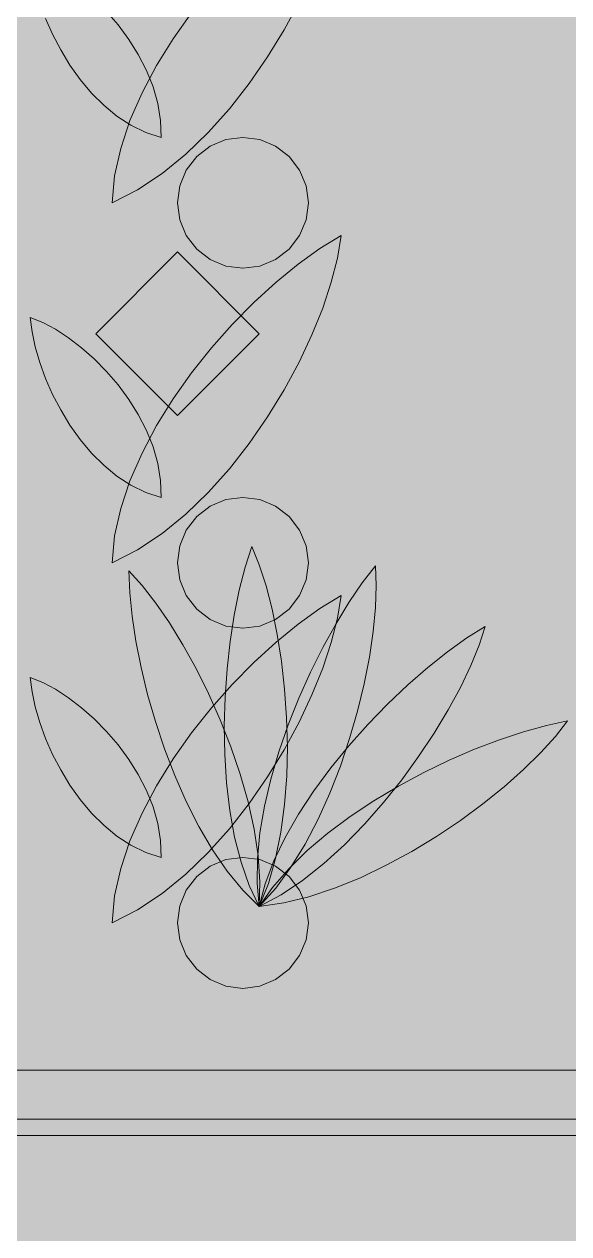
# Model space of a CAD drawing. Extents: x -18 to 1006, y -14 to 799.
# Drawn here: x 120.6 to 153.9, y 236 to 309.9 of the extents above; entities that cross this region are included whole.
import ezdxf

# ---------------------------------------------------------------- set-up
doc = ezdxf.new("R2010")
doc.units = 0
for name, color, linetype, lineweight, true_color in [('00_WHITE_BACKGROUND', 7, 'Continuous', 18, 0xffffff), ('02_CORNICES', 7, 'Continuous', 18, 0x000000), ('06_ORNAMENT', 7, 'Continuous', 18, 0x000000)]:
    doc.layers.add(name, color=color, linetype=linetype, lineweight=lineweight, true_color=true_color)

msp = doc.modelspace()

# ---------------------------------------------------------------- linework, layer by layer
at = {"layer": '00_WHITE_BACKGROUND', "color": 7, "lineweight": 18, "true_color": 0xffffff}
msp.add_solid([(-18, -14), (1006, -14), (-18, 799), (1006, 799)], dxfattribs=at)
at = {"layer": '02_CORNICES', "color": 7, "lineweight": 18, "true_color": 0x000000}
for points in [[(360, 246), (360, 242), (81, 242), (81, 246)], [(77, 243), (364, 243), (363, 229), (357, 221), (83, 221), (77, 229)]]:
    msp.add_lwpolyline(points, close=True, dxfattribs=at)
at = {"layer": '06_ORNAMENT', "color": 7, "lineweight": 18, "true_color": 0x000000}
for points in [[(326, 399), (310, 399), (310, 414), (130, 414), (130, 399), (114, 399), (114, 243), (326, 243)], [(137.8637, 300.03528), (137.4641, 301), (136.82843, 301.82843), (136, 302.4641), (135.03528, 302.8637), (134, 303), (132.96472, 302.8637), (132, 302.4641), (131.17157, 301.82843), (130.5359, 301), (130.1363, 300.03528), (130, 299), (130.1363, 297.96472), (130.5359, 297), (131.17157, 296.17157), (132, 295.5359), (132.96472, 295.1363), (134, 295), (135.03528, 295.1363), (136, 295.5359), (136.82843, 296.17157), (137.4641, 297), (137.8637, 297.96472), (138, 299)], [(127.55456, 277.79472), (129.05795, 278.79338), (130.50163, 279.96937), (131.87705, 281.29609), (133.17569, 282.74693), (134.38902, 284.29529), (135.50849, 285.91455), (136.52558, 287.57812), (137.43174, 289.25939), (138.21845, 290.93175), (138.87716, 292.5686), (139.39935, 294.14333), (139.77647, 295.62933), (140, 297), (138.70705, 296.20427), (137.37453, 295.24793), (136.0236, 294.14678), (134.67543, 292.91665), (133.35117, 291.57333), (132.07197, 290.13266), (130.85901, 288.61045), (129.73343, 287.0225), (128.7164, 285.38463), (127.82907, 283.71265), (127.09261, 282.02239), (126.52817, 280.32965), (126.15691, 278.65025), (126, 277)], [(130, 286), (135, 291), (130, 296), (125, 291)], [(128.96694, 282.03862), (128.79697, 283.07254), (128.50361, 284.09321), (128.10038, 285.09209), (127.60081, 286.06061), (127.01841, 286.99023), (126.36671, 287.87238), (125.65922, 288.69852), (124.90947, 289.46008), (124.13097, 290.14853), (123.33726, 290.7553), (122.54185, 291.27183), (121.75825, 291.68959), (121, 292), (121.10831, 291.11889), (121.30165, 290.19336), (121.57659, 289.23816), (121.92967, 288.26809), (122.35744, 287.29792), (122.85647, 286.34242), (123.42329, 285.41637), (124.05447, 284.53456), (124.74656, 283.71175), (125.49612, 282.96272), (126.29968, 282.30226), (127.15382, 281.74513), (128.05507, 281.30612), (129, 281)], [(137.8637, 278.03528), (137.4641, 279), (136.82843, 279.82843), (136, 280.4641), (135.03528, 280.8637), (134, 281), (132.96472, 280.8637), (132, 280.4641), (131.17157, 279.82843), (130.5359, 279), (130.1363, 278.03528), (130, 277), (130.1363, 275.96472), (130.5359, 275), (131.17157, 274.17157), (132, 273.5359), (132.96472, 273.1363), (134, 273), (135.03528, 273.1363), (136, 273.5359), (136.82843, 274.17157), (137.4641, 275), (137.8637, 275.96472), (138, 277)], [(135.55511, 257.40192), (135.99419, 258.92556), (136.32363, 260.54701), (136.54983, 262.24232), (136.6792, 263.98759), (136.71814, 265.75889), (136.67305, 267.53228), (136.55034, 269.28386), (136.35641, 270.98968), (136.09765, 272.62584), (135.78049, 274.16839), (135.41131, 275.59343), (134.99651, 276.87702), (134.54251, 277.99524), (134.13807, 276.73094), (133.77914, 275.32853), (133.47117, 273.81074), (133.21958, 272.2003), (133.02981, 270.51993), (132.90729, 268.79237), (132.85745, 267.04033), (132.88573, 265.28656), (132.99755, 263.55376), (133.19836, 261.86468), (133.49357, 260.24203), (133.88863, 258.70855), (134.38896, 257.28697), (135, 256)], [(135.04074, 257.50727), (134.93074, 259.0891), (134.68422, 260.7252), (134.31539, 262.3953), (133.83846, 264.07912), (133.26767, 265.75638), (132.61722, 267.4068), (131.90134, 269.0101), (131.13424, 270.54601), (130.33014, 271.99424), (129.50327, 273.33452), (128.66782, 274.54657), (127.83804, 275.61011), (127.02813, 276.50486), (127.08173, 275.17852), (127.22545, 273.73806), (127.4566, 272.20669), (127.77248, 270.60762), (128.17041, 268.96406), (128.64769, 267.29922), (129.20165, 265.63631), (129.82957, 263.99856), (130.52879, 262.40916), (131.2966, 260.89134), (132.13032, 259.4683), (133.02725, 258.16325), (133.98471, 256.99942), (135, 256)], [(136.00217, 257.12658), (136.93708, 258.40729), (137.80254, 259.81747), (138.59634, 261.33244), (139.31632, 262.92753), (139.96027, 264.57809), (140.52601, 266.25943), (141.01135, 267.94689), (141.4141, 269.61579), (141.73207, 271.24147), (141.96307, 272.79927), (142.10491, 274.2645), (142.15541, 275.6125), (142.11237, 276.8186), (141.29892, 275.76963), (140.48087, 274.57532), (139.67112, 273.25516), (138.88257, 271.82862), (138.12811, 270.3152), (137.42064, 268.73439), (136.77306, 267.10566), (136.19825, 265.44851), (135.70912, 263.78243), (135.31857, 262.1269), (135.03948, 260.5014), (134.88476, 258.92543), (134.8673, 257.41847), (135, 256)], [(127.55456, 255.79472), (129.05795, 256.79338), (130.50163, 257.96937), (131.87705, 259.29609), (133.17569, 260.74693), (134.38902, 262.29529), (135.50849, 263.91455), (136.52558, 265.57812), (137.43174, 267.25939), (138.21845, 268.93175), (138.87716, 270.5686), (139.39935, 272.14333), (139.77647, 273.62933), (140, 275), (138.70705, 274.20427), (137.37453, 273.24793), (136.0236, 272.14678), (134.67543, 270.91665), (133.35117, 269.57333), (132.07197, 268.13266), (130.85901, 266.61045), (129.73343, 265.0225), (128.7164, 263.38463), (127.82907, 261.71265), (127.09261, 260.02239), (126.52817, 258.32965), (126.15691, 256.65025), (126, 255)], [(136.32772, 256.71463), (137.6451, 257.59712), (138.94163, 258.62504), (140.20679, 259.77597), (141.43007, 261.02748), (142.60095, 262.35716), (143.70892, 263.74257), (144.74346, 265.1613), (145.69406, 266.59092), (146.55019, 268.00901), (147.30135, 269.39315), (147.93702, 270.72091), (148.44668, 271.96987), (148.81982, 273.11761), (147.696, 272.41117), (146.51802, 271.56977), (145.30468, 270.6073), (144.07478, 269.53765), (142.84712, 268.37469), (141.64048, 267.1323), (140.47367, 265.82438), (139.36548, 264.4648), (138.33471, 263.06745), (137.40016, 261.6462), (136.58061, 260.21496), (135.89487, 258.78758), (135.36174, 257.37797), (135, 256)], [(128.96694, 260.03862), (128.79697, 261.07254), (128.50361, 262.09321), (128.10038, 263.09209), (127.60081, 264.06061), (127.01841, 264.99023), (126.36671, 265.87238), (125.65922, 266.69852), (124.90947, 267.46008), (124.13097, 268.14853), (123.33726, 268.7553), (122.54185, 269.27183), (121.75825, 269.68959), (121, 270), (121.10831, 269.11889), (121.30165, 268.19336), (121.57659, 267.23816), (121.92967, 266.26809), (122.35744, 265.29792), (122.85647, 264.34242), (123.42329, 263.41637), (124.05447, 262.53456), (124.74656, 261.71175), (125.49612, 260.96272), (126.29968, 260.30226), (127.15382, 259.74513), (128.05507, 259.30612), (129, 259)], [(136.49227, 256.21604), (138.03238, 256.59329), (139.60278, 257.11432), (141.18589, 257.76164), (142.76414, 258.51782), (144.31998, 259.36539), (145.83583, 260.28689), (147.29413, 261.26486), (148.67731, 262.28185), (149.9678, 263.3204), (151.14804, 264.36305), (152.20045, 265.39235), (153.10748, 266.39083), (153.85155, 267.34103), (152.55363, 267.06277), (151.15855, 266.67632), (149.68875, 266.18825), (148.16663, 265.60517), (146.61462, 264.93368), (145.05513, 264.18037), (143.51057, 263.35184), (142.00337, 262.45469), (140.55595, 261.4955), (139.19071, 260.48088), (137.93008, 259.41743), (136.79647, 258.31173), (135.81231, 257.17039), (135, 256)], [(137.8637, 256.03528), (137.4641, 257), (136.82843, 257.82843), (136, 258.4641), (135.03528, 258.8637), (134, 259), (132.96472, 258.8637), (132, 258.4641), (131.17157, 257.82843), (130.5359, 257), (130.1363, 256.03528), (130, 255), (130.1363, 253.96472), (130.5359, 253), (131.17157, 252.17157), (132, 251.5359), (132.96472, 251.1363), (134, 251), (135.03528, 251.1363), (136, 251.5359), (136.82843, 252.17157), (137.4641, 253), (137.8637, 253.96472), (138, 255)]]:
    msp.add_lwpolyline(points, close=True, dxfattribs=at)
for points in [[(130.85901, 310.61045), (129.73343, 309.0225), (128.7164, 307.38463), (127.82907, 305.71265), (127.09261, 304.02239), (126.52817, 302.32965), (126.15691, 300.65025), (126, 299), (127.55456, 299.79472), (129.05795, 300.79338), (130.50163, 301.96937), (131.87705, 303.29609), (133.17569, 304.74693), (134.38902, 306.29529), (135.50849, 307.91455), (136.52558, 309.57812), (137.43174, 311.25939)], [(121.92967, 310.26809), (122.35744, 309.29792), (122.85647, 308.34242), (123.42329, 307.41637), (124.05447, 306.53456), (124.74656, 305.71175), (125.49612, 304.96272), (126.29968, 304.30226), (127.15382, 303.74513), (128.05507, 303.30612), (129, 303), (128.96694, 304.03862), (128.79697, 305.07254), (128.50361, 306.09321), (128.10038, 307.09209), (127.60081, 308.06061), (127.01841, 308.99023), (126.36671, 309.87238), (125.65922, 310.69852)]]:
    msp.add_lwpolyline(points, dxfattribs=at)

doc.saveas('drawing.dxf')
